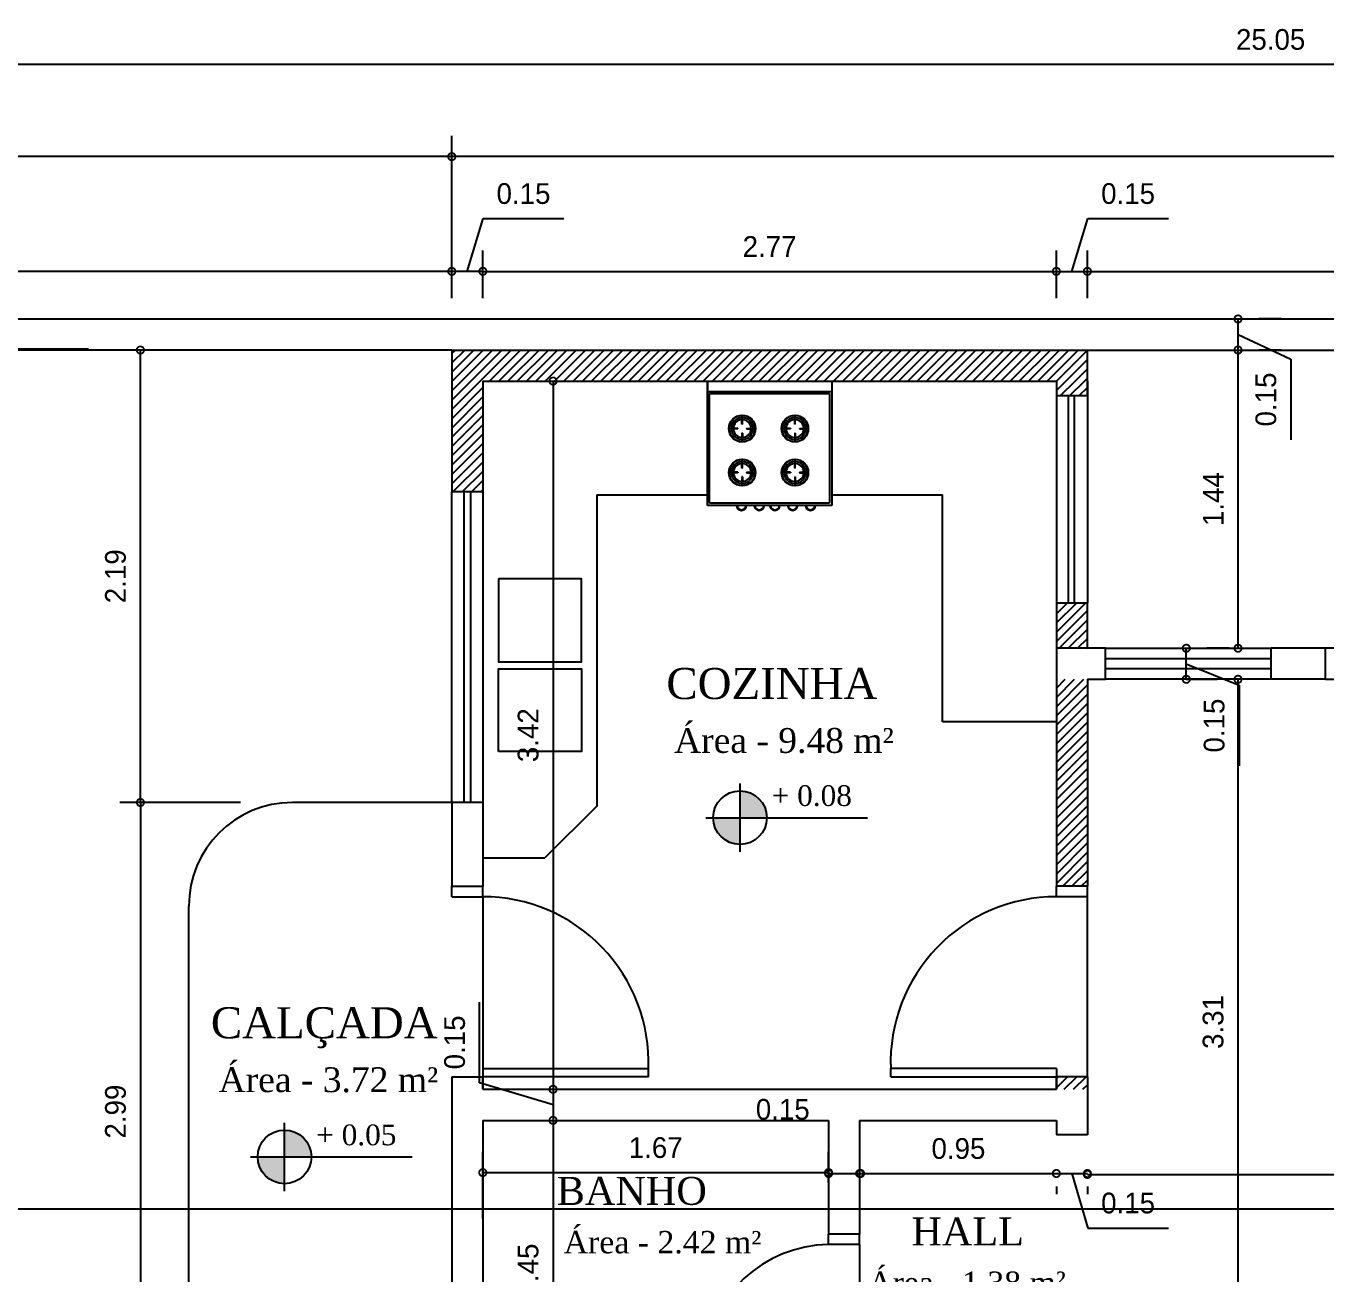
# Model space of a CAD drawing. Extents: x 130 to 509, y 87 to 225.
# Drawn here: x 291.17 to 297.45, y 158.61 to 164.63 of the extents above; entities that cross this region are included whole.
import ezdxf

# ---------------------------------------------------------------- set-up
doc = ezdxf.new("R2010")
doc.units = 0
doc.header["$LTSCALE"] = 7
doc.linetypes.add('ACAD_ISO05W100', pattern=[37.5, 24, -3, 0.5, -3, 0.5, -3, 0.5, -3])
doc.linetypes.add('HIDDEN', pattern=[0.375, 0.25, -0.125])
doc.layers.get('0').update_dxf_attribs({"linetype": 'CONTINUOUS'})
doc.layers.get('DEFPOINTS').update_dxf_attribs({"linetype": 'CONTINUOUS'})
for name, color, linetype in [('01', 7, 'CONTINUOUS'), ('02', 2, 'CONTINUOUS'), ('03', 3, 'CONTINUOUS'), ('06', 6, 'CONTINUOUS'), ('20', 2, 'CONTINUOUS'), ('20T', 2, 'HIDDEN'), ('40', 4, 'CONTINUOUS'), ('CORTE', 5, 'ACAD_ISO05W100'), ('COTAS', 7, 'CONTINUOUS'), ('HACH', 7, 'CONTINUOUS'), ('TEXTO', 3, 'CONTINUOUS')]:
    doc.layers.add(name, color=color, linetype=linetype)
doc.styles.add('TIMES', font='times.ttf')
doc.dimstyles.get("Standard").update_dxf_attribs({"dimtxt": 0.18, "dimasz": 0.18, "dimexe": 0.18, "dimexo": 0.0625, "dimgap": 0.09, "dimtad": 0, "dimtih": 1, "dimtoh": 1, "dimdec": 4, "dimzin": 0, "dimdsep": 46, "dimtxsty": 'Standard', "dimcen": 0.09, "dimadec": 0, "dimazin": 0, "dimtfac": 1, "dimtdec": 4, "dimtofl": 0, "dimtmove": 0, "dimatfit": 3, "dimfxl": 1, "dimtolj": 1, "dimtzin": 0, "dimarcsym": 0})
pattern_1 = [(45, (-0.118566, 2.160687), (-0.0224506403, 0.0224506403), [])]

# ---------------------------------------------------------------- blocks, each defined once
blk = doc.blocks.new('_DOTSMALL')
at = {"color": 0, "linetype": 'ByBlock', "const_width": 0.5}
blk.add_lwpolyline([(-0.0625, 0, 1), (0.0625, 0, 1)], format="xyb", close=True, dxfattribs=at)
blk = doc.blocks.new('*D23')
at = {"color": 0, "linetype": 'ByBlock'}
for p, q in [((293.3799, 163.3178), (293.3799, 163.5477)), ((296.1499, 163.3178), (296.1499, 163.5477)), ((293.3799, 163.4477), (296.1499, 163.4477))]:
    blk.add_line(p, q, dxfattribs=at)
at = {"layer": 'DEFPOINTS', "color": 0, "linetype": 'ByBlock'}
for p in [(296.1499, 163.4477), (293.3799, 163.0678), (296.1499, 163.0678)]:
    blk.add_point(p, dxfattribs=at)
at = {"color": 0, "linetype": 'ByBlock', "xscale": 0.07, "yscale": 0.07, "zscale": 0.07, "rotation": 180}
blk.add_blockref('_DOTSMALL', (293.3799, 163.4477), dxfattribs=at)
at = {"color": 0, "linetype": 'ByBlock', "xscale": 0.07, "yscale": 0.07, "zscale": 0.07}
blk.add_blockref('_DOTSMALL', (296.1499, 163.4477), dxfattribs=at)
at = {"color": 2, "linetype": 'ByBlock', "insert": (294.7649, 163.5677), "char_height": 0.1, "attachment_point": 5}
blk.add_mtext('\\A1;2.77', dxfattribs=at)
blk = doc.blocks.new('*D24')
at = {"layer": 'COTAS', "color": 0}
for p, q in [((296.2249, 163.4477), (296.3014, 163.7027)), ((296.3014, 163.7027), (296.6914, 163.7027)), ((296.2999, 163.3178), (296.2999, 163.5477)), ((296.1499, 163.4477), (296.2999, 163.4477))]:
    blk.add_line(p, q, dxfattribs=at)
at = {"layer": 'DEFPOINTS', "color": 0}
for p in [(296.2999, 163.4477), (296.1499, 163.0678), (296.2999, 163.0678)]:
    blk.add_point(p, dxfattribs=at)
at = {"layer": 'COTAS', "color": 0, "xscale": 0.07, "yscale": 0.07, "zscale": 0.07, "rotation": 180}
blk.add_blockref('_DOTSMALL', (296.1499, 163.4477), dxfattribs=at)
at = {"layer": 'COTAS', "color": 0, "xscale": 0.07, "yscale": 0.07, "zscale": 0.07}
blk.add_blockref('_DOTSMALL', (296.2999, 163.4477), dxfattribs=at)
at = {"layer": 'COTAS', "color": 2, "insert": (296.4964, 163.8227), "char_height": 0.1, "attachment_point": 5}
blk.add_mtext('\\A1;0.15', dxfattribs=at)
blk = doc.blocks.new('*D25')
at = {"layer": 'COTAS', "color": 0}
for p, q in [((301.118, 163.3178), (301.118, 163.5477)), ((296.2999, 163.4477), (301.118, 163.4477))]:
    blk.add_line(p, q, dxfattribs=at)
at = {"layer": 'DEFPOINTS', "color": 0}
for p in [(301.118, 163.4477), (296.2999, 163.0678), (301.118, 163.0678)]:
    blk.add_point(p, dxfattribs=at)
at = {"layer": 'COTAS', "color": 0, "xscale": 0.07, "yscale": 0.07, "zscale": 0.07, "rotation": 180}
blk.add_blockref('_DOTSMALL', (296.2999, 163.4477), dxfattribs=at)
at = {"layer": 'COTAS', "color": 0, "xscale": 0.07, "yscale": 0.07, "zscale": 0.07}
blk.add_blockref('_DOTSMALL', (301.118, 163.4477), dxfattribs=at)
at = {"layer": 'COTAS', "color": 2, "insert": (298.7089, 163.5677), "char_height": 0.1, "attachment_point": 5}
blk.add_mtext('\\A1;4.82', dxfattribs=at)
blk = doc.blocks.new('*D32')
at = {"layer": 'COTAS', "color": 0}
for p, q in [((293.3049, 163.4477), (293.3814, 163.7027)), ((293.3814, 163.7027), (293.7714, 163.7027)), ((293.2299, 163.3178), (293.2299, 163.5477)), ((293.3799, 163.4477), (293.2299, 163.4477))]:
    blk.add_line(p, q, dxfattribs=at)
at = {"layer": 'DEFPOINTS', "color": 0}
for p in [(293.2299, 163.4477), (293.2299, 163.0678), (293.3799, 163.0678)]:
    blk.add_point(p, dxfattribs=at)
at = {"layer": 'COTAS', "color": 0, "xscale": 0.07, "yscale": 0.07, "zscale": 0.07, "rotation": 180}
blk.add_blockref('_DOTSMALL', (293.2299, 163.4477), dxfattribs=at)
at = {"layer": 'COTAS', "color": 0, "xscale": 0.07, "yscale": 0.07, "zscale": 0.07}
blk.add_blockref('_DOTSMALL', (293.3799, 163.4477), dxfattribs=at)
at = {"layer": 'COTAS', "color": 2, "insert": (293.5764, 163.8227), "char_height": 0.1, "attachment_point": 5}
blk.add_mtext('\\A1;0.15', dxfattribs=at)
blk = doc.blocks.new('*D33')
at = {"layer": 'COTAS', "color": 0}
for p, q in [((284.8099, 163.3178), (284.8099, 163.5477)), ((293.2299, 163.4477), (284.8099, 163.4477))]:
    blk.add_line(p, q, dxfattribs=at)
at = {"layer": 'DEFPOINTS', "color": 0}
for p in [(284.8099, 163.4477), (284.8099, 163.0678), (293.2299, 163.0678)]:
    blk.add_point(p, dxfattribs=at)
at = {"layer": 'COTAS', "color": 0, "xscale": 0.07, "yscale": 0.07, "zscale": 0.07, "rotation": 180}
blk.add_blockref('_DOTSMALL', (284.8099, 163.4477), dxfattribs=at)
at = {"layer": 'COTAS', "color": 0, "xscale": 0.07, "yscale": 0.07, "zscale": 0.07}
blk.add_blockref('_DOTSMALL', (293.2299, 163.4477), dxfattribs=at)
at = {"layer": 'COTAS', "color": 2, "insert": (289.0199, 163.5677), "char_height": 0.1, "attachment_point": 5}
blk.add_mtext('\\A1;8.42', dxfattribs=at)
blk = doc.blocks.new('*D72')
at = {"layer": 'COTAS', "color": 0}
for p, q in [((296.7774, 161.4778), (296.9274, 161.4778)), ((297.0274, 158.1678), (297.0274, 161.4778))]:
    blk.add_line(p, q, dxfattribs=at)
at = {"layer": 'DEFPOINTS', "color": 0}
for p in [(297.0274, 161.4778), (297.0274, 161.4778), (297.0274, 158.1678)]:
    blk.add_point(p, dxfattribs=at)
at = {"layer": 'COTAS', "color": 0, "xscale": 0.07, "yscale": 0.07, "zscale": 0.07}
for p, rotation in [((297.0274, 161.4778), 90), ((297.0274, 158.1678), 270)]:
    blk.add_blockref('_DOTSMALL', p, dxfattribs=dict(at, rotation=rotation))
at = {"layer": 'COTAS', "color": 2, "insert": (296.9074, 159.8228), "char_height": 0.1, "attachment_point": 5, "rotation": 90}
blk.add_mtext('\\A1;3.31', dxfattribs=at)
blk = doc.blocks.new('*D73')
at = {"layer": 'COTAS', "color": 0}
for p, q in [((296.7774, 161.4778), (296.7774, 161.6278)), ((296.985, 161.6278), (296.8774, 161.6278)), ((296.7774, 161.5528), (297.0324, 161.4494)), ((297.0324, 161.4494), (297.0324, 161.0594))]:
    blk.add_line(p, q, dxfattribs=at)
at = {"layer": 'DEFPOINTS', "color": 0}
for p in [(296.735, 161.6278), (296.7774, 161.6278), (296.7774, 161.4778)]:
    blk.add_point(p, dxfattribs=at)
at = {"layer": 'COTAS', "color": 0, "xscale": 0.07, "yscale": 0.07, "zscale": 0.07}
for p, rotation in [((296.7774, 161.6278), 90), ((296.7774, 161.4778), 270)]:
    blk.add_blockref('_DOTSMALL', p, dxfattribs=dict(at, rotation=rotation))
at = {"layer": 'COTAS', "color": 2, "insert": (296.9124, 161.2544), "char_height": 0.1, "attachment_point": 5, "rotation": 90}
blk.add_mtext('\\A1;0.15', dxfattribs=at)
blk = doc.blocks.new('*D74')
at = {"layer": 'COTAS', "color": 0}
for p, q in [((297.0274, 161.6278), (297.0274, 163.0678)), ((297.235, 163.0678), (297.1274, 163.0678))]:
    blk.add_line(p, q, dxfattribs=at)
at = {"layer": 'DEFPOINTS', "color": 0}
for p in [(296.985, 163.0678), (297.0274, 163.0678), (296.985, 161.6278)]:
    blk.add_point(p, dxfattribs=at)
at = {"layer": 'COTAS', "color": 0, "xscale": 0.07, "yscale": 0.07, "zscale": 0.07}
for p, rotation in [((297.0274, 163.0678), 90), ((297.0274, 161.6278), 270)]:
    blk.add_blockref('_DOTSMALL', p, dxfattribs=dict(at, rotation=rotation))
at = {"layer": 'COTAS', "color": 2, "insert": (296.9074, 162.3478), "char_height": 0.1, "attachment_point": 5, "rotation": 90}
blk.add_mtext('\\A1;1.44', dxfattribs=at)
blk = doc.blocks.new('*D75')
at = {"layer": 'COTAS', "color": 0}
for p, q in [((297.0274, 163.0678), (297.0274, 163.2178)), ((297.235, 163.2178), (297.1274, 163.2178)), ((297.0274, 163.1428), (297.2824, 163.0239)), ((297.2824, 163.0239), (297.2824, 162.6339))]:
    blk.add_line(p, q, dxfattribs=at)
at = {"layer": 'DEFPOINTS', "color": 0}
for p in [(296.985, 163.2178), (297.0274, 163.2178), (296.985, 163.0678)]:
    blk.add_point(p, dxfattribs=at)
at = {"layer": 'COTAS', "color": 0, "xscale": 0.07, "yscale": 0.07, "zscale": 0.07}
for p, rotation in [((297.0274, 163.2178), 90), ((297.0274, 163.0678), 270)]:
    blk.add_blockref('_DOTSMALL', p, dxfattribs=dict(at, rotation=rotation))
at = {"layer": 'COTAS', "color": 2, "insert": (297.1624, 162.8289), "char_height": 0.1, "attachment_point": 5, "rotation": 90}
blk.add_mtext('\\A1;0.15', dxfattribs=at)
blk = doc.blocks.new('*D76')
at = {"color": 0, "linetype": 'ByBlock'}
for p, q in [((293.3799, 158.8728), (293.3799, 159.1957)), ((295.0499, 159.0478), (295.0499, 159.1957)), ((293.3799, 159.0957), (295.0499, 159.0957))]:
    blk.add_line(p, q, dxfattribs=at)
at = {"layer": 'DEFPOINTS', "color": 0, "linetype": 'ByBlock'}
for p in [(295.0499, 159.0957), (295.0499, 158.7978), (293.3799, 158.6228)]:
    blk.add_point(p, dxfattribs=at)
at = {"color": 0, "linetype": 'ByBlock', "xscale": 0.07, "yscale": 0.07, "zscale": 0.07, "rotation": 180}
blk.add_blockref('_DOTSMALL', (293.3799, 159.0957), dxfattribs=at)
at = {"color": 0, "linetype": 'ByBlock', "xscale": 0.07, "yscale": 0.07, "zscale": 0.07}
blk.add_blockref('_DOTSMALL', (295.0499, 159.0957), dxfattribs=at)
at = {"color": 2, "linetype": 'ByBlock', "insert": (294.2149, 159.2157), "char_height": 0.1, "attachment_point": 5}
blk.add_mtext('\\A1;1.67', dxfattribs=at)
blk = doc.blocks.new('*D77')
at = {"layer": 'COTAS', "color": 0}
for p, q in [((295.1999, 159.2605), (295.1999, 159.1913)), ((295.0499, 159.0913), (295.1999, 159.0913))]:
    blk.add_line(p, q, dxfattribs=at)
at = {"layer": 'DEFPOINTS', "color": 0}
for p in [(295.1999, 159.0913), (295.1999, 159.0105), (295.0499, 158.7978)]:
    blk.add_point(p, dxfattribs=at)
at = {"layer": 'COTAS', "color": 0, "xscale": 0.07, "yscale": 0.07, "zscale": 0.07, "rotation": 180}
blk.add_blockref('_DOTSMALL', (295.0499, 159.0913), dxfattribs=at)
at = {"layer": 'COTAS', "color": 0, "xscale": 0.07, "yscale": 0.07, "zscale": 0.07}
blk.add_blockref('_DOTSMALL', (295.1999, 159.0913), dxfattribs=at)
at = {"layer": 'COTAS', "color": 2, "insert": (294.8286, 159.4005), "char_height": 0.1, "attachment_point": 5}
blk.add_mtext('\\A1;0.15', dxfattribs=at)
blk = doc.blocks.new('*D78')
at = {"layer": 'COTAS', "color": 0}
for p, q in [((295.2043, 159.0913), (296.1499, 159.0913)), ((296.1499, 159.0278), (296.1499, 158.9913))]:
    blk.add_line(p, q, dxfattribs=at)
at = {"layer": 'DEFPOINTS', "color": 0}
for p in [(296.1499, 159.2778), (295.2043, 159.0913), (296.1499, 159.0913)]:
    blk.add_point(p, dxfattribs=at)
at = {"layer": 'COTAS', "color": 0, "xscale": 0.07, "yscale": 0.07, "zscale": 0.07, "rotation": 180}
blk.add_blockref('_DOTSMALL', (295.2043, 159.0913), dxfattribs=at)
at = {"layer": 'COTAS', "color": 0, "xscale": 0.07, "yscale": 0.07, "zscale": 0.07}
blk.add_blockref('_DOTSMALL', (296.1499, 159.0913), dxfattribs=at)
at = {"layer": 'COTAS', "color": 2, "insert": (295.6771, 159.2113), "char_height": 0.1, "attachment_point": 5}
blk.add_mtext('\\A1;0.95', dxfattribs=at)
blk = doc.blocks.new('*D79')
at = {"layer": 'COTAS', "color": 0}
for p, q in [((301.8253, 159.1478), (301.8253, 158.9869)), ((296.2999, 159.0869), (301.8253, 159.0869))]:
    blk.add_line(p, q, dxfattribs=at)
at = {"layer": 'DEFPOINTS', "color": 0}
for p in [(301.8253, 159.3978), (296.2999, 159.2778), (301.8253, 159.0869)]:
    blk.add_point(p, dxfattribs=at)
at = {"layer": 'COTAS', "color": 0, "xscale": 0.07, "yscale": 0.07, "zscale": 0.07, "rotation": 180}
blk.add_blockref('_DOTSMALL', (296.2999, 159.0869), dxfattribs=at)
at = {"layer": 'COTAS', "color": 0, "xscale": 0.07, "yscale": 0.07, "zscale": 0.07}
blk.add_blockref('_DOTSMALL', (301.8253, 159.0869), dxfattribs=at)
at = {"layer": 'COTAS', "color": 2, "insert": (299.0626, 159.2069), "char_height": 0.1, "attachment_point": 5}
blk.add_mtext('\\A1;5.53', dxfattribs=at)
blk = doc.blocks.new('*D82')
at = {"layer": 'COTAS', "color": 0}
for p, q in [((296.1499, 159.0913), (296.2999, 159.0913)), ((296.2249, 159.0913), (296.3014, 158.8281)), ((296.2999, 159.0278), (296.2999, 158.9913)), ((296.3014, 158.8281), (296.6914, 158.8281))]:
    blk.add_line(p, q, dxfattribs=at)
at = {"layer": 'DEFPOINTS', "color": 0}
for p in [(296.1499, 159.2778), (296.2999, 159.2778), (296.2999, 159.0913)]:
    blk.add_point(p, dxfattribs=at)
at = {"layer": 'COTAS', "color": 0, "xscale": 0.07, "yscale": 0.07, "zscale": 0.07, "rotation": 180}
blk.add_blockref('_DOTSMALL', (296.1499, 159.0913), dxfattribs=at)
at = {"layer": 'COTAS', "color": 0, "xscale": 0.07, "yscale": 0.07, "zscale": 0.07}
blk.add_blockref('_DOTSMALL', (296.2999, 159.0913), dxfattribs=at)
at = {"layer": 'COTAS', "color": 2, "insert": (296.4964, 158.9481), "char_height": 0.1, "attachment_point": 5}
blk.add_mtext('\\A1;0.15', dxfattribs=at)
blk = doc.blocks.new('*D134')
at = {"layer": 'COTAS', "color": 0}
for p, q in [((293.2299, 163.3178), (293.2299, 164.1018)), ((304.7199, 164.0018), (293.2299, 164.0018))]:
    blk.add_line(p, q, dxfattribs=at)
at = {"layer": 'DEFPOINTS', "color": 0}
for p in [(293.2299, 164.0018), (293.2299, 163.0678), (304.7199, 163.0678)]:
    blk.add_point(p, dxfattribs=at)
at = {"layer": 'COTAS', "color": 0, "xscale": 0.07, "yscale": 0.07, "zscale": 0.07, "rotation": 180}
blk.add_blockref('_DOTSMALL', (293.2299, 164.0018), dxfattribs=at)
at = {"layer": 'COTAS', "color": 0, "xscale": 0.07, "yscale": 0.07, "zscale": 0.07}
blk.add_blockref('_DOTSMALL', (304.7199, 164.0018), dxfattribs=at)
at = {"layer": 'COTAS', "color": 2, "insert": (298.9749, 164.1218), "char_height": 0.1, "attachment_point": 5}
blk.add_mtext('\\A1;11.49', dxfattribs=at)
blk = doc.blocks.new('*D135')
at = {"layer": 'COTAS', "color": 0}
for p, q in [((284.8099, 163.3178), (284.8099, 164.1018)), ((293.2299, 164.0018), (284.8099, 164.0018))]:
    blk.add_line(p, q, dxfattribs=at)
at = {"layer": 'DEFPOINTS', "color": 0}
for p in [(284.8099, 164.0018), (284.8099, 163.0678), (293.2299, 163.0678)]:
    blk.add_point(p, dxfattribs=at)
at = {"layer": 'COTAS', "color": 0, "xscale": 0.07, "yscale": 0.07, "zscale": 0.07, "rotation": 180}
blk.add_blockref('_DOTSMALL', (284.8099, 164.0018), dxfattribs=at)
at = {"layer": 'COTAS', "color": 0, "xscale": 0.07, "yscale": 0.07, "zscale": 0.07}
blk.add_blockref('_DOTSMALL', (293.2299, 164.0018), dxfattribs=at)
at = {"layer": 'COTAS', "color": 2, "insert": (289.0199, 164.1218), "char_height": 0.1, "attachment_point": 5}
blk.add_mtext('\\A1;8.42', dxfattribs=at)
blk = doc.blocks.new('*D138')
at = {"color": 0, "linetype": 'ByBlock'}
for p, q in [((284.6599, 163.4678), (284.6599, 164.5469)), ((309.7099, 163.4678), (309.7099, 164.5469)), ((309.7099, 164.4469), (284.6599, 164.4469))]:
    blk.add_line(p, q, dxfattribs=at)
at = {"layer": 'DEFPOINTS', "color": 0, "linetype": 'ByBlock'}
for p in [(284.6599, 164.4469), (284.6599, 163.2178), (309.7099, 163.2178)]:
    blk.add_point(p, dxfattribs=at)
at = {"color": 0, "linetype": 'ByBlock', "xscale": 0.07, "yscale": 0.07, "zscale": 0.07, "rotation": 180}
blk.add_blockref('_DOTSMALL', (284.6599, 164.4469), dxfattribs=at)
at = {"color": 0, "linetype": 'ByBlock', "xscale": 0.07, "yscale": 0.07, "zscale": 0.07}
blk.add_blockref('_DOTSMALL', (309.7099, 164.4469), dxfattribs=at)
at = {"color": 2, "linetype": 'ByBlock', "insert": (297.1849, 164.5669), "char_height": 0.1, "attachment_point": 5}
blk.add_mtext('\\A1;25.05', dxfattribs=at)
blk = doc.blocks.new('*D139')
at = {"color": 0, "linetype": 'ByBlock'}
for p, q in [((292.2099, 163.0678), (291.6261, 163.0678)), ((291.7261, 160.8828), (291.7261, 163.0678)), ((292.2099, 160.8828), (291.6261, 160.8828))]:
    blk.add_line(p, q, dxfattribs=at)
at = {"layer": 'DEFPOINTS', "color": 0, "linetype": 'ByBlock'}
for p in [(291.7261, 163.0678), (292.4599, 163.0678), (292.4599, 160.8828)]:
    blk.add_point(p, dxfattribs=at)
at = {"color": 0, "linetype": 'ByBlock', "xscale": 0.07, "yscale": 0.07, "zscale": 0.07}
for p, rotation in [((291.7261, 163.0678), 90), ((291.7261, 160.8828), 270)]:
    blk.add_blockref('_DOTSMALL', p, dxfattribs=dict(at, rotation=rotation))
at = {"color": 2, "linetype": 'ByBlock', "insert": (291.6061, 161.9753), "char_height": 0.1, "attachment_point": 5, "rotation": 90}
blk.add_mtext('\\A1;2.19', dxfattribs=at)
blk = doc.blocks.new('*D140')
at = {"layer": 'COTAS', "color": 0}
for p, q in [((291.7261, 160.8828), (291.7261, 157.8978)), ((291.7099, 157.8978), (291.6261, 157.8978))]:
    blk.add_line(p, q, dxfattribs=at)
at = {"layer": 'DEFPOINTS', "color": 0}
for p in [(292.4599, 160.8828), (291.7261, 157.8978), (291.9599, 157.8978)]:
    blk.add_point(p, dxfattribs=at)
at = {"layer": 'COTAS', "color": 0, "xscale": 0.07, "yscale": 0.07, "zscale": 0.07}
for p, rotation in [((291.7261, 160.8828), 90), ((291.7261, 157.8978), 270)]:
    blk.add_blockref('_DOTSMALL', p, dxfattribs=dict(at, rotation=rotation))
at = {"layer": 'COTAS', "color": 2, "insert": (291.6061, 159.3903), "char_height": 0.1, "attachment_point": 5, "rotation": 90}
blk.add_mtext('\\A1;2.99', dxfattribs=at)
blk = doc.blocks.new('*D149')
at = {"color": 0, "linetype": 'ByBlock'}
for p, q in [((291.4761, 163.0722), (290.7066, 163.0722)), ((290.8066, 163.0722), (290.8066, 156.6078)), ((290.2949, 156.6078), (290.9066, 156.6078))]:
    blk.add_line(p, q, dxfattribs=at)
at = {"layer": 'DEFPOINTS', "color": 0, "linetype": 'ByBlock'}
for p in [(291.7261, 163.0722), (290.0449, 156.6078), (290.8066, 156.6078)]:
    blk.add_point(p, dxfattribs=at)
at = {"color": 0, "linetype": 'ByBlock', "xscale": 0.07, "yscale": 0.07, "zscale": 0.07}
for p, rotation in [((290.8066, 163.0722), 90), ((290.8066, 156.6078), 270)]:
    blk.add_blockref('_DOTSMALL', p, dxfattribs=dict(at, rotation=rotation))
at = {"color": 2, "linetype": 'ByBlock', "insert": (290.6866, 159.84), "char_height": 0.1, "attachment_point": 5, "rotation": 90}
blk.add_mtext('\\A1;6.46', dxfattribs=at)
blk = doc.blocks.new('*D153')
at = {"color": 0, "linetype": 'ByBlock'}
for p, q in [((293.6299, 162.9178), (293.8191, 162.9178)), ((293.7191, 162.9178), (293.7191, 159.4978)), ((293.6299, 159.4978), (293.8191, 159.4978))]:
    blk.add_line(p, q, dxfattribs=at)
at = {"layer": 'DEFPOINTS', "color": 0, "linetype": 'ByBlock'}
for p in [(293.3799, 162.9178), (293.3799, 159.4978), (293.7191, 159.4978)]:
    blk.add_point(p, dxfattribs=at)
at = {"color": 0, "linetype": 'ByBlock', "xscale": 0.07, "yscale": 0.07, "zscale": 0.07}
for p, rotation in [((293.7191, 162.9178), 90), ((293.7191, 159.4978), 270)]:
    blk.add_blockref('_DOTSMALL', p, dxfattribs=dict(at, rotation=rotation))
at = {"color": 2, "linetype": 'ByBlock', "insert": (293.5991, 161.2078), "char_height": 0.1, "attachment_point": 5, "rotation": 90}
blk.add_mtext('\\A1;3.42', dxfattribs=at)
blk = doc.blocks.new('*D154')
at = {"layer": 'COTAS', "color": 0}
for p, q in [((293.3641, 159.5293), (293.3641, 159.9193)), ((293.7191, 159.4228), (293.3641, 159.5293)), ((293.7191, 159.4978), (293.7191, 159.3478)), ((293.4849, 159.3478), (293.6191, 159.3478))]:
    blk.add_line(p, q, dxfattribs=at)
at = {"layer": 'DEFPOINTS', "color": 0}
for p in [(293.3799, 159.4978), (293.7191, 159.3478), (293.7349, 159.3478)]:
    blk.add_point(p, dxfattribs=at)
at = {"layer": 'COTAS', "color": 0, "xscale": 0.07, "yscale": 0.07, "zscale": 0.07}
for p, rotation in [((293.7191, 159.4978), 90), ((293.7191, 159.3478), 270)]:
    blk.add_blockref('_DOTSMALL', p, dxfattribs=dict(at, rotation=rotation))
at = {"layer": 'COTAS', "color": 2, "insert": (293.2441, 159.7243), "char_height": 0.1, "attachment_point": 5, "rotation": 90}
blk.add_mtext('\\A1;0.15', dxfattribs=at)
blk = doc.blocks.new('*D155')
at = {"layer": 'COTAS', "color": 0}
for p, q in [((293.7191, 159.3478), (293.7191, 157.8978)), ((293.4849, 157.8978), (293.6191, 157.8978))]:
    blk.add_line(p, q, dxfattribs=at)
at = {"layer": 'DEFPOINTS', "color": 0}
for p in [(293.7349, 159.3478), (293.7191, 157.8978), (293.7349, 157.8978)]:
    blk.add_point(p, dxfattribs=at)
at = {"layer": 'COTAS', "color": 0, "xscale": 0.07, "yscale": 0.07, "zscale": 0.07}
for p, rotation in [((293.7191, 159.3478), 90), ((293.7191, 157.8978), 270)]:
    blk.add_blockref('_DOTSMALL', p, dxfattribs=dict(at, rotation=rotation))
at = {"layer": 'COTAS', "color": 2, "insert": (293.5991, 158.6228), "char_height": 0.1, "attachment_point": 5, "rotation": 90}
blk.add_mtext('\\A1;1.45', dxfattribs=at)

msp = doc.modelspace()

# ---------------------------------------------------------------- hatches: boundary and pattern name
at = {"layer": '01'}
h = msp.add_hatch(color=256, dxfattribs=at)
h.paths.add_polyline_path([(294.6221, 160.9392), (294.6221, 160.8096), (294.7517, 160.8096, 0.414214)])
h.paths.add_polyline_path([(294.6221, 160.8096), (294.4925, 160.8096, 0.414214), (294.6221, 160.6801)])
h = msp.add_hatch(color=256, dxfattribs=at)
h.paths.add_polyline_path([(292.4221, 159.3009), (292.4221, 159.1714), (292.5517, 159.1714, 0.414214)])
h.paths.add_polyline_path([(292.4221, 159.1714), (292.2926, 159.1714, 0.414214), (292.4221, 159.0418)])
at = {"layer": 'HACH'}
h = msp.add_hatch(dxfattribs=at)
h.set_pattern_fill('ANSI31', color=256, scale=0.01, style=0)
h.set_pattern_definition(pattern_1)
h.paths.add_polyline_path([(296.2999, 163.0678), (293.2299, 163.0678), (293.2299, 162.9178), (296.2999, 162.9178)])
h = msp.add_hatch(dxfattribs=at)
h.set_pattern_fill('ANSI31', color=256, scale=0.01, style=0)
h.set_pattern_definition(pattern_1)
h.paths.add_polyline_path([(293.3799, 162.9178), (293.2299, 162.9178), (293.2299, 162.3828), (293.3799, 162.3828)])
h = msp.add_hatch(dxfattribs=at)
h.set_pattern_fill('ANSI31', color=256, scale=0.01, style=0)
h.set_pattern_definition(pattern_1)
h.paths.add_polyline_path([(296.2999, 162.9178), (296.1499, 162.9178), (296.1499, 162.8478), (296.2999, 162.8478)])
h = msp.add_hatch(dxfattribs=at)
h.set_pattern_fill('ANSI31', color=256, scale=0.01, style=0)
h.set_pattern_definition(pattern_1)
h.paths.add_polyline_path([(296.2999, 161.8478), (296.1499, 161.8478), (296.1499, 161.6278), (296.2999, 161.6278)])
h = msp.add_hatch(dxfattribs=at)
h.set_pattern_fill('ANSI31', color=256, scale=0.01, style=0)
h.set_pattern_definition(pattern_1)
h.paths.add_polyline_path([(296.2999, 161.4778), (296.1499, 161.4778), (296.1499, 160.4781), (296.2999, 160.4781)])
h = msp.add_hatch(dxfattribs=at)
h.set_pattern_fill('ANSI31', color=256, scale=0.01, style=0)
h.set_pattern_definition(pattern_1)
h.paths.add_polyline_path([(296.2999, 159.5581), (296.1499, 159.5581), (296.1499, 159.4978), (296.2999, 159.4978)])

# ---------------------------------------------------------------- linework, layer by layer
at = {"layer": '02'}
for p, q in [((294.4649, 162.9178), (295.0649, 162.9178)), ((294.4649, 162.3178), (294.4649, 162.9178)), ((294.4649, 162.9178), (294.4649, 162.3678)), ((295.0649, 162.9178), (295.0649, 162.3178)), ((295.0649, 162.9178), (295.0649, 162.3678)), ((294.4649, 162.8678), (295.0649, 162.8678)), ((294.4749, 162.8578), (295.0549, 162.8578)), ((294.4749, 162.3278), (294.4749, 162.8578)), ((295.0549, 162.8578), (295.0549, 162.3278)), ((296.1499, 162.8478), (296.1499, 161.8478)), ((296.2996, 162.8478), (296.2996, 161.8478)), ((294.6112, 162.6894), (294.6112, 162.6874)), ((294.6336, 162.7099), (294.6316, 162.7099)), ((294.6541, 162.6894), (294.6541, 162.6874)), ((294.8659, 162.6894), (294.8659, 162.6874)), ((294.8883, 162.7099), (294.8863, 162.7099)), ((294.9088, 162.6894), (294.9088, 162.6874)), ((294.6336, 162.667), (294.6316, 162.667)), ((294.8883, 162.667), (294.8863, 162.667)), ((294.6336, 162.4976), (294.6316, 162.4976)), ((294.8883, 162.4976), (294.8863, 162.4976)), ((294.6112, 162.4772), (294.6112, 162.4752)), ((294.6336, 162.4547), (294.6316, 162.4547)), ((294.6541, 162.4772), (294.6541, 162.4752)), ((294.8659, 162.4772), (294.8659, 162.4752)), ((294.8883, 162.4547), (294.8863, 162.4547)), ((294.9088, 162.4772), (294.9088, 162.4752)), ((293.2299, 160.8828), (293.2299, 162.3828)), ((293.3799, 162.3828), (293.3799, 160.8828)), ((293.9299, 162.3678), (293.9299, 160.8653)), ((293.9299, 162.3678), (294.4649, 162.3678)), ((295.0649, 162.3678), (295.5999, 162.3678)), ((295.5999, 161.273), (295.5999, 162.3678)), ((294.6048, 162.3178), (294.4649, 162.3178)), ((295.0549, 162.3278), (294.4749, 162.3278)), ((294.6537, 162.3178), (294.6048, 162.3178)), ((294.6905, 162.3178), (294.6537, 162.3178)), ((294.7394, 162.3178), (294.6905, 162.3178)), ((294.7663, 162.3178), (294.7394, 162.3178)), ((294.8152, 162.3178), (294.7663, 162.3178)), ((294.852, 162.3178), (294.8152, 162.3178)), ((294.9009, 162.3178), (294.852, 162.3178)), ((294.9377, 162.3178), (294.9009, 162.3178)), ((294.9866, 162.3178), (294.9377, 162.3178)), ((295.0649, 162.3178), (294.9866, 162.3178)), ((296.387, 161.6278), (297.187, 161.6278)), ((298.9558, 161.6278), (297.4505, 161.6278)), ((297.187, 161.4778), (296.387, 161.4778)), ((297.4505, 161.4778), (298.9558, 161.4778)), ((296.1499, 161.273), (295.5999, 161.273)), ((293.2299, 160.8828), (292.4599, 160.8828)), ((293.9299, 160.8653), (293.6799, 160.6153)), ((293.3799, 160.6153), (293.6799, 160.6153)), ((291.9599, 157.8978), (291.9599, 160.3828))]:
    msp.add_line(p, q, dxfattribs=at)
for points in [[(294.6316, 162.7099), (294.6316, 162.7513)], [(294.6336, 162.7099), (294.6336, 162.7513)], [(294.8863, 162.7099), (294.8863, 162.7513)], [(294.8883, 162.7099), (294.8883, 162.7513)], [(294.6112, 162.6894), (294.5698, 162.6894)], [(294.6112, 162.6874), (294.5698, 162.6874)], [(294.6541, 162.6894), (294.6955, 162.6894)], [(294.6541, 162.6874), (294.6955, 162.6874)], [(294.8659, 162.6894), (294.8245, 162.6894)], [(294.8659, 162.6874), (294.8245, 162.6874)], [(294.9088, 162.6894), (294.9502, 162.6894)], [(294.9088, 162.6874), (294.9502, 162.6874)], [(294.6316, 162.667), (294.6316, 162.6256)], [(294.6336, 162.667), (294.6336, 162.6256)], [(294.8863, 162.667), (294.8863, 162.6256)], [(294.8883, 162.667), (294.8883, 162.6256)], [(294.6316, 162.4976), (294.6316, 162.539)], [(294.6336, 162.4976), (294.6336, 162.539)], [(294.8863, 162.4976), (294.8863, 162.539)], [(294.8883, 162.4976), (294.8883, 162.539)], [(294.6112, 162.4772), (294.5698, 162.4772)], [(294.6112, 162.4752), (294.5698, 162.4752)], [(294.6316, 162.4547), (294.6316, 162.4133)], [(294.6336, 162.4547), (294.6336, 162.4133)], [(294.6541, 162.4772), (294.6955, 162.4772)], [(294.6541, 162.4752), (294.6955, 162.4752)], [(294.8659, 162.4772), (294.8245, 162.4772)], [(294.8659, 162.4752), (294.8245, 162.4752)], [(294.8863, 162.4547), (294.8863, 162.4133)], [(294.8883, 162.4547), (294.8883, 162.4133)], [(294.9088, 162.4772), (294.9502, 162.4772)], [(294.9088, 162.4752), (294.9502, 162.4752)]]:
    msp.add_lwpolyline(points, dxfattribs=at)
for points in [[(293.4558, 161.9622), (293.4558, 161.5622), (293.8558, 161.5622), (293.8558, 161.9622)], [(293.4558, 161.1287), (293.4558, 161.5287), (293.8558, 161.5287), (293.8558, 161.1287)]]:
    msp.add_lwpolyline(points, close=True, dxfattribs=at)
for centre in [(294.6326, 162.6884), (294.8873, 162.6884), (294.6326, 162.4762), (294.8873, 162.4762)]:
    msp.add_circle(centre, 0.0647, dxfattribs=at)
for centre, radius, start, end in [((294.6326, 162.6884), 0.0628, 90.91173, 179.08827), ((294.6326, 162.6884), 0.0628, 0.91173, 89.08827), ((294.8873, 162.6884), 0.0628, 90.91173, 179.08827), ((294.8873, 162.6884), 0.0628, 0.91173, 89.08827), ((294.6326, 162.6884), 0.0628, 180.91173, 269.08827), ((294.6326, 162.6884), 0.0529, 91.08404, 178.91596), ((294.6326, 162.6884), 0.0529, 181.08404, 268.91596), ((294.6326, 162.6884), 0.0429, 91.33702, 178.66298), ((294.6326, 162.6884), 0.0429, 181.33702, 268.66298), ((294.6326, 162.6884), 0.0529, 1.08404, 88.91596), ((294.6326, 162.6884), 0.0429, 1.33702, 88.66298), ((294.6326, 162.6884), 0.0429, 271.33702, 358.66298), ((294.6326, 162.6884), 0.0529, 271.08404, 358.91596), ((294.6326, 162.6884), 0.0628, 270.91173, 359.08827), ((294.8873, 162.6884), 0.0628, 180.91173, 269.08827), ((294.8873, 162.6884), 0.0529, 91.08404, 178.91596), ((294.8873, 162.6884), 0.0529, 181.08404, 268.91596), ((294.8873, 162.6884), 0.0429, 91.33702, 178.66298), ((294.8873, 162.6884), 0.0429, 181.33702, 268.66298), ((294.8873, 162.6884), 0.0529, 1.08404, 88.91596), ((294.8873, 162.6884), 0.0429, 1.33702, 88.66298), ((294.8873, 162.6884), 0.0628, 270.91173, 359.08827), ((294.8873, 162.6884), 0.0529, 271.08404, 358.91596), ((294.8873, 162.6884), 0.0429, 271.33702, 358.66298), ((294.6326, 162.4762), 0.0628, 90.91173, 179.08827), ((294.6326, 162.4762), 0.0529, 91.08404, 178.91596), ((294.6326, 162.4762), 0.0429, 91.33702, 178.66298), ((294.6326, 162.4762), 0.0628, 0.91173, 89.08827), ((294.6326, 162.4762), 0.0529, 1.08404, 88.91596), ((294.6326, 162.4762), 0.0429, 1.33702, 88.66298), ((294.8873, 162.4762), 0.0628, 90.91173, 179.08827), ((294.8873, 162.4762), 0.0529, 91.08404, 178.91596), ((294.8873, 162.4762), 0.0429, 91.33702, 178.66298), ((294.8873, 162.4762), 0.0628, 0.91173, 89.08827), ((294.8873, 162.4762), 0.0529, 1.08404, 88.91596), ((294.8873, 162.4762), 0.0429, 1.33702, 88.66298), ((294.6326, 162.4762), 0.0628, 180.91173, 269.08827), ((294.6326, 162.4762), 0.0529, 181.08404, 268.91596), ((294.6326, 162.4762), 0.0429, 181.33702, 268.66298), ((294.6326, 162.4762), 0.0429, 271.33702, 358.66298), ((294.6326, 162.4762), 0.0529, 271.08404, 358.91596), ((294.6326, 162.4762), 0.0628, 270.91173, 359.08827), ((294.8873, 162.4762), 0.0628, 180.91173, 269.08827), ((294.8873, 162.4762), 0.0529, 181.08404, 268.91596), ((294.8873, 162.4762), 0.0429, 181.33702, 268.66298), ((294.8873, 162.4762), 0.0429, 271.33702, 358.66298), ((294.8873, 162.4762), 0.0529, 271.08404, 358.91596), ((294.8873, 162.4762), 0.0628, 270.91173, 359.08827), ((294.6292, 162.3178), 0.0244, 180, 0), ((294.6292, 162.3178), 0.0214, 180, 0), ((294.715, 162.3178), 0.0244, 180, 0), ((294.715, 162.3178), 0.0214, 180, 0), ((294.7907, 162.3178), 0.0244, 180, 0), ((294.7907, 162.3178), 0.0214, 180, 0), ((294.8764, 162.3178), 0.0244, 180, 0), ((294.8764, 162.3178), 0.0214, 180, 0), ((294.9622, 162.3178), 0.0244, 180, 0), ((294.9622, 162.3178), 0.0214, 180, 0), ((292.4599, 160.3828), 0.5, 90, 180)]:
    msp.add_arc(centre, radius, start, end, dxfattribs=at)
at = {"layer": '03'}
for p, q in [((296.2064, 162.8478), (296.2064, 161.8478)), ((296.2364, 162.8478), (296.2364, 161.8478)), ((293.2899, 160.8828), (293.2899, 162.3828)), ((293.3199, 162.3828), (293.3199, 160.8828)), ((296.387, 161.5778), (297.187, 161.5778)), ((297.187, 161.5278), (296.387, 161.5278))]:
    msp.add_line(p, q, dxfattribs=at)
at = {"layer": '06'}
for p, q in [((284.6599, 163.2178), (309.7099, 163.2178)), ((293.2299, 163.0678), (284.8099, 163.0678)), ((293.2299, 163.0678), (309.5599, 163.0678)), ((293.2299, 163.0678), (293.2299, 162.3828)), ((296.2999, 162.8478), (296.2999, 163.0678)), ((293.3799, 162.9178), (296.1499, 162.9178)), ((293.3799, 162.9178), (293.3799, 162.3828)), ((296.1499, 162.9178), (296.1499, 162.8478)), ((296.2999, 162.9178), (296.2999, 162.8478)), ((296.1499, 162.8478), (296.2999, 162.8478)), ((293.3799, 162.3828), (293.2299, 162.3828)), ((296.1499, 161.8478), (296.1499, 160.4781)), ((296.1499, 161.8478), (296.2999, 161.8478)), ((296.2999, 161.6278), (296.2999, 161.8478)), ((296.2974, 161.6278), (296.1499, 161.6278)), ((296.387, 161.6278), (296.2999, 161.6278)), ((296.387, 161.4778), (296.387, 161.6278)), ((297.187, 161.4778), (297.187, 161.6278)), ((297.4505, 161.6278), (297.187, 161.6278)), ((297.4505, 161.4778), (297.4505, 161.6278)), ((296.2999, 161.4778), (296.2999, 160.4781)), ((296.2999, 161.4778), (296.387, 161.4778)), ((297.4505, 161.4778), (297.187, 161.4778)), ((293.2299, 160.8828), (293.2299, 160.4781)), ((293.3799, 160.8828), (293.2299, 160.8828)), ((293.3799, 160.8828), (293.3799, 160.4781)), ((293.2299, 160.4781), (293.3799, 160.4781)), ((296.2999, 160.4781), (296.1499, 160.4781)), ((293.2299, 159.5581), (293.3799, 159.5581)), ((293.2299, 159.5581), (293.2299, 159.4978)), ((293.2299, 159.5478), (293.2299, 154.5978)), ((293.3799, 159.5581), (293.3799, 159.4978)), ((293.3799, 159.4978), (293.3799, 159.5581)), ((296.2999, 159.5581), (296.1499, 159.5581)), ((296.1499, 159.4978), (296.1499, 159.5581)), ((296.1499, 159.5581), (296.1499, 159.4978)), ((296.2999, 159.5581), (296.2999, 159.4978)), ((293.3799, 159.4978), (296.1499, 159.4978)), ((293.3799, 159.4978), (295.1999, 159.4978)), ((296.2999, 159.4978), (296.2999, 159.2778)), ((296.2999, 159.4978), (296.2999, 159.2778)), ((293.3799, 159.3478), (295.0499, 159.3478)), ((293.3799, 159.3478), (295.0499, 159.3478)), ((293.3799, 159.3478), (293.3799, 157.8978)), ((295.0499, 159.3478), (295.0499, 158.7978)), ((295.0499, 159.3478), (295.0499, 158.7978)), ((295.1999, 159.3478), (296.1499, 159.3478)), ((295.1999, 159.3478), (295.1999, 158.7978)), ((296.1499, 159.3478), (296.1499, 159.2778)), ((296.2999, 159.2778), (296.1499, 159.2778)), ((295.1999, 158.7978), (295.0499, 158.7978))]:
    msp.add_line(p, q, dxfattribs=at)
at = {"layer": '20'}
for p, q in [((294.6221, 160.6449), (294.6221, 160.9743)), ((294.4574, 160.8096), (295.2382, 160.8096)), ((293.3799, 160.4281), (293.3799, 159.5478)), ((296.2999, 159.5581), (296.2999, 160.4281)), ((292.4221, 159.0067), (292.4221, 159.3361)), ((292.2575, 159.1714), (293.0382, 159.1714)), ((295.1999, 158.7478), (295.1999, 158.1478))]:
    msp.add_line(p, q, dxfattribs=at)
for centre in [(294.6221, 160.8096), (292.4221, 159.1714)]:
    msp.add_circle(centre, 0.1296, dxfattribs=at)
at = {"layer": '20T'}
for centre, radius, start, end in [((293.3795, 159.6272), 0.8009, 357.91955, 89.97164), ((296.1503, 159.6272), 0.8009, 90.02836, 182.08045), ((295.0567, 158.1391), 0.6088, 90.64096, 175.40918)]:
    msp.add_arc(centre, radius, start, end, dxfattribs=at)
at = {"layer": '40'}
for p, q in [((293.2299, 160.4281), (293.2299, 160.4781)), ((293.2299, 160.4281), (293.3799, 160.4281)), ((293.3799, 160.4281), (293.3799, 160.4781)), ((296.1499, 160.4281), (296.1499, 160.4781)), ((296.2999, 160.4281), (296.1499, 160.4281)), ((296.2999, 160.4281), (296.2999, 160.4781)), ((293.3799, 159.5981), (294.1799, 159.5981)), ((293.3799, 159.5981), (293.3799, 159.5581)), ((294.1799, 159.5581), (293.3799, 159.5581)), ((294.1799, 159.5581), (294.1799, 159.5981)), ((296.1499, 159.5981), (295.3499, 159.5981)), ((295.3499, 159.5581), (295.3499, 159.5981)), ((295.3499, 159.5581), (296.1499, 159.5581)), ((296.1499, 159.5981), (296.1499, 159.5581)), ((295.0499, 158.7478), (295.0499, 158.7978)), ((295.1999, 158.7478), (295.1999, 158.7978)), ((295.1999, 158.7478), (295.0499, 158.7478))]:
    msp.add_line(p, q, dxfattribs=at)
at = {"layer": 'CORTE'}
msp.add_line((287.4534, 158.921), (311.6211, 158.921), dxfattribs=at)

# ---------------------------------------------------------------- texts
at = {"layer": 'TEXTO', "style": 'TIMES'}
for s, height, p in [('COZINHA', 0.15, (294.2664, 161.3825)), ('Área - 9.48 m²', 0.12, (294.3038, 161.1224)), ('+ 0.08', 0.1, (294.7752, 160.8661)), ('CALÇADA', 0.15, (292.0664, 159.7443)), ('Área - 3.72 m²', 0.12, (292.1038, 159.4842)), ('+ 0.05', 0.1, (292.5753, 159.2278)), ('BANHO', 0.135, (293.7368, 158.9399)), ('HALL', 0.135, (295.4501, 158.744)), ('Área - 2.42 m²', 0.108, (293.7705, 158.7058)), ('Área - 1.38 m²', 0.108, (295.2413, 158.5099))]:
    msp.add_text(s, height=height, dxfattribs=at).set_placement(p)

# ---------------------------------------------------------------- dimensions: what is measured, and where the dimension line sits
at = {"layer": 'COTAS'}
for base, p1, p2, override, picture, middle in [((284.6599, 164.4469), (309.7099, 163.2178), (284.6599, 163.2178), {"dimtxt": 0.1, "dimasz": 0.07, "dimexe": 0.1, "dimexo": 0.25, "dimgap": 0.07, "dimtad": 1, "dimtih": 0, "dimtoh": 0, "dimdec": 2, "dimzin": 8, "dimblk1": 'DOTSMALL', "dimblk2": 'DOTSMALL', "dimsah": 1, "dimcen": -0.1, "dimclrt": 2, "dimtdec": 2, "dimtofl": 1}, '*D138', (297.1849, 164.5669)), ((284.8099, 164.0018), (293.2299, 163.0678), (284.8099, 163.0678), {"dimtxt": 0.1, "dimasz": 0.07, "dimexe": 0.1, "dimexo": 0.25, "dimgap": 0.07, "dimtad": 1, "dimtih": 0, "dimtoh": 0, "dimdec": 2, "dimzin": 8, "dimblk1": 'DOTSMALL', "dimblk2": 'DOTSMALL', "dimsah": 1, "dimcen": -0.1, "dimse1": 1, "dimclrt": 2, "dimtdec": 2, "dimtofl": 1, "dimtmove": 1}, '*D135', (289.0199, 164.1218)), ((293.2299, 164.0018), (304.7199, 163.0678), (293.2299, 163.0678), {"dimtxt": 0.1, "dimasz": 0.07, "dimexe": 0.1, "dimexo": 0.25, "dimgap": 0.07, "dimtad": 1, "dimtih": 0, "dimtoh": 0, "dimdec": 2, "dimzin": 8, "dimblk1": 'DOTSMALL', "dimblk2": 'DOTSMALL', "dimsah": 1, "dimcen": -0.1, "dimse1": 1, "dimclrt": 2, "dimtdec": 2, "dimtofl": 1, "dimtmove": 1}, '*D134', (298.9749, 164.1218)), ((293.2299, 163.4477), (293.3799, 163.0678), (293.2299, 163.0678), {"dimtxt": 0.1, "dimasz": 0.07, "dimexe": 0.1, "dimexo": 0.25, "dimgap": 0.07, "dimtad": 1, "dimtih": 0, "dimtoh": 0, "dimdec": 2, "dimzin": 8, "dimblk1": 'DOTSMALL', "dimblk2": 'DOTSMALL', "dimsah": 1, "dimcen": -0.1, "dimse1": 1, "dimclrt": 2, "dimtdec": 2, "dimtofl": 1, "dimtmove": 1}, '*D32', (293.4514, 163.8227)), ((296.2999, 163.4477), (296.1499, 163.0678), (296.2999, 163.0678), {"dimtxt": 0.1, "dimasz": 0.07, "dimexe": 0.1, "dimexo": 0.25, "dimgap": 0.07, "dimtad": 1, "dimtih": 0, "dimtoh": 0, "dimdec": 2, "dimzin": 8, "dimblk1": 'DOTSMALL', "dimblk2": 'DOTSMALL', "dimsah": 1, "dimcen": -0.1, "dimse1": 1, "dimclrt": 2, "dimtdec": 2, "dimtofl": 1, "dimtmove": 1}, '*D24', (296.3714, 163.8227)), ((284.8099, 163.4477), (293.2299, 163.0678), (284.8099, 163.0678), {"dimtxt": 0.1, "dimasz": 0.07, "dimexe": 0.1, "dimexo": 0.25, "dimgap": 0.07, "dimtad": 1, "dimtih": 0, "dimtoh": 0, "dimdec": 2, "dimzin": 8, "dimblk1": 'DOTSMALL', "dimblk2": 'DOTSMALL', "dimsah": 1, "dimcen": -0.1, "dimse1": 1, "dimclrt": 2, "dimtdec": 2, "dimtofl": 1, "dimtmove": 1}, '*D33', (289.0199, 163.5677)), ((296.1499, 163.4477), (293.3799, 163.0678), (296.1499, 163.0678), {"dimtxt": 0.1, "dimasz": 0.07, "dimexe": 0.1, "dimexo": 0.25, "dimgap": 0.07, "dimtad": 1, "dimtih": 0, "dimtoh": 0, "dimdec": 2, "dimzin": 8, "dimblk1": 'DOTSMALL', "dimblk2": 'DOTSMALL', "dimsah": 1, "dimcen": -0.1, "dimclrt": 2, "dimtdec": 2, "dimtofl": 1}, '*D23', (294.7649, 163.5677)), ((301.118, 163.4477), (296.2999, 163.0678), (301.118, 163.0678), {"dimtxt": 0.1, "dimasz": 0.07, "dimexe": 0.1, "dimexo": 0.25, "dimgap": 0.07, "dimtad": 1, "dimtih": 0, "dimtoh": 0, "dimdec": 2, "dimzin": 8, "dimblk1": 'DOTSMALL', "dimblk2": 'DOTSMALL', "dimsah": 1, "dimcen": -0.1, "dimse1": 1, "dimclrt": 2, "dimtdec": 2, "dimtofl": 1, "dimtmove": 1}, '*D25', (298.7089, 163.5677)), ((301.8253, 159.0869), (296.2999, 159.2778), (301.8253, 159.3978), {"dimtxt": 0.1, "dimasz": 0.07, "dimexe": 0.1, "dimexo": 0.25, "dimgap": 0.07, "dimtad": 1, "dimtih": 0, "dimtoh": 0, "dimdec": 2, "dimzin": 8, "dimblk1": 'DOTSMALL', "dimblk2": 'DOTSMALL', "dimsah": 1, "dimcen": -0.1, "dimse1": 1, "dimclrt": 2, "dimtdec": 2, "dimtofl": 1, "dimtmove": 1}, '*D79', (299.0626, 159.2069)), ((295.0499, 159.0957), (293.3799, 158.6228), (295.0499, 158.7978), {"dimtxt": 0.1, "dimasz": 0.07, "dimexe": 0.1, "dimexo": 0.25, "dimgap": 0.07, "dimtad": 1, "dimtih": 0, "dimtoh": 0, "dimdec": 2, "dimzin": 8, "dimblk1": 'DOTSMALL', "dimblk2": 'DOTSMALL', "dimsah": 1, "dimcen": -0.1, "dimclrt": 2, "dimtdec": 2, "dimtofl": 1}, '*D76', (294.2149, 159.2157)), ((296.1499, 159.0913), (295.2043, 159.0913), (296.1499, 159.2778), {"dimtxt": 0.1, "dimasz": 0.07, "dimexe": 0.1, "dimexo": 0.25, "dimgap": 0.07, "dimtad": 1, "dimtih": 0, "dimtoh": 0, "dimdec": 2, "dimzin": 8, "dimblk1": 'DOTSMALL', "dimblk2": 'DOTSMALL', "dimsah": 1, "dimcen": -0.1, "dimse1": 1, "dimclrt": 2, "dimtdec": 2, "dimtofl": 1, "dimtmove": 1}, '*D78', (295.6771, 159.2113))]:
    dim = msp.add_linear_dim(base=base, p1=p1, p2=p2, dimstyle='Standard', override=override, dxfattribs=at)
    dim.commit()
    dim.dimension.update_dxf_attribs({"geometry": picture, "text_midpoint": middle})
for base, p1, p2, picture, middle in [((297.0274, 163.2178), (296.985, 163.0678), (296.985, 163.2178), '*D75', (297.2824, 162.9539)), ((296.7774, 161.6278), (296.7774, 161.4778), (296.735, 161.6278), '*D73', (297.0324, 161.3794))]:
    dim = msp.add_linear_dim(base=base, p1=p1, p2=p2, angle=90, dimstyle='Standard', override={"dimtxt": 0.1, "dimasz": 0.07, "dimexe": 0.1, "dimexo": 0.25, "dimgap": 0.07, "dimtad": 1, "dimtih": 0, "dimtoh": 0, "dimdec": 2, "dimzin": 8, "dimblk1": 'DOTSMALL', "dimblk2": 'DOTSMALL', "dimsah": 1, "dimcen": -0.1, "dimse1": 1, "dimclrt": 2, "dimtdec": 2, "dimtofl": 1, "dimtmove": 1}, dxfattribs=at)
    dim.commit()
    dim.dimension.update_dxf_attribs({"geometry": picture, "text_midpoint": middle, "dimtype": 160})
for base, p1, p2, override, picture, middle in [((290.8066, 156.6078), (291.7261, 163.0722), (290.0449, 156.6078), {"dimtxt": 0.1, "dimasz": 0.07, "dimexe": 0.1, "dimexo": 0.25, "dimgap": 0.07, "dimtad": 1, "dimtih": 0, "dimtoh": 0, "dimdec": 2, "dimzin": 8, "dimblk1": 'DOTSMALL', "dimblk2": 'DOTSMALL', "dimsah": 1, "dimcen": -0.1, "dimclrt": 2, "dimtdec": 2, "dimtofl": 1}, '*D149', (290.6866, 159.84)), ((291.7261350448, 163.0677819125), (292.4599304872, 160.8827819125), (292.4599304872, 163.0677819125), {"dimtxt": 0.1, "dimasz": 0.07, "dimexe": 0.1, "dimexo": 0.25, "dimgap": 0.07, "dimtad": 1, "dimtih": 0, "dimtoh": 0, "dimdec": 2, "dimzin": 8, "dimblk1": 'DOTSMALL', "dimblk2": 'DOTSMALL', "dimsah": 1, "dimcen": -0.1, "dimclrt": 2, "dimtdec": 2, "dimtofl": 1}, '*D139', (291.6061350448, 161.9752819125)), ((297.0274, 163.0678), (296.985, 161.6278), (296.985, 163.0678), {"dimtxt": 0.1, "dimasz": 0.07, "dimexe": 0.1, "dimexo": 0.25, "dimgap": 0.07, "dimtad": 1, "dimtih": 0, "dimtoh": 0, "dimdec": 2, "dimzin": 8, "dimblk1": 'DOTSMALL', "dimblk2": 'DOTSMALL', "dimsah": 1, "dimcen": -0.1, "dimse1": 1, "dimclrt": 2, "dimtdec": 2, "dimtofl": 1, "dimtmove": 1}, '*D74', (296.9074, 162.3478)), ((293.7191, 159.4978), (293.3799, 162.9178), (293.3799, 159.4978), {"dimtxt": 0.1, "dimasz": 0.07, "dimexe": 0.1, "dimexo": 0.25, "dimgap": 0.07, "dimtad": 1, "dimtih": 0, "dimtoh": 0, "dimdec": 2, "dimzin": 8, "dimblk1": 'DOTSMALL', "dimblk2": 'DOTSMALL', "dimsah": 1, "dimcen": -0.1, "dimclrt": 2, "dimtdec": 2, "dimtofl": 1}, '*D153', (293.5991, 161.2078)), ((297.0274, 161.4778), (297.0274, 158.1678), (297.0274, 161.4778), {"dimtxt": 0.1, "dimasz": 0.07, "dimexe": 0.1, "dimexo": 0.25, "dimgap": 0.07, "dimtad": 1, "dimtih": 0, "dimtoh": 0, "dimdec": 2, "dimzin": 8, "dimblk1": 'DOTSMALL', "dimblk2": 'DOTSMALL', "dimsah": 1, "dimcen": -0.1, "dimse1": 1, "dimclrt": 2, "dimtdec": 2, "dimtofl": 1, "dimtmove": 1}, '*D72', (296.9074, 159.8228)), ((291.7261350448, 157.8977819125), (292.4599304872, 160.8827819125), (291.9599304872, 157.8977819125), {"dimtxt": 0.1, "dimasz": 0.07, "dimexe": 0.1, "dimexo": 0.25, "dimgap": 0.07, "dimtad": 1, "dimtih": 0, "dimtoh": 0, "dimdec": 2, "dimzin": 8, "dimblk1": 'DOTSMALL', "dimblk2": 'DOTSMALL', "dimsah": 1, "dimcen": -0.1, "dimse1": 1, "dimclrt": 2, "dimtdec": 2, "dimtofl": 1, "dimtmove": 1}, '*D140', (291.6061350448, 159.3902819125)), ((293.7191, 159.3478), (293.3799, 159.4978), (293.7349, 159.3478), {"dimtxt": 0.1, "dimasz": 0.07, "dimexe": 0.1, "dimexo": 0.25, "dimgap": 0.07, "dimtad": 1, "dimtih": 0, "dimtoh": 0, "dimdec": 2, "dimzin": 8, "dimblk1": 'DOTSMALL', "dimblk2": 'DOTSMALL', "dimsah": 1, "dimcen": -0.1, "dimse1": 1, "dimclrt": 2, "dimtdec": 2, "dimtofl": 1, "dimtmove": 1}, '*D154', (293.2441, 159.5993)), ((293.7191, 157.8978), (293.7349, 159.3478), (293.7349, 157.8978), {"dimtxt": 0.1, "dimasz": 0.07, "dimexe": 0.1, "dimexo": 0.25, "dimgap": 0.07, "dimtad": 1, "dimtih": 0, "dimtoh": 0, "dimdec": 2, "dimzin": 8, "dimblk1": 'DOTSMALL', "dimblk2": 'DOTSMALL', "dimsah": 1, "dimcen": -0.1, "dimse1": 1, "dimclrt": 2, "dimtdec": 2, "dimtofl": 1, "dimtmove": 1}, '*D155', (293.5991, 158.6228))]:
    dim = msp.add_linear_dim(base=base, p1=p1, p2=p2, angle=90, dimstyle='Standard', override=override, dxfattribs=at)
    dim.commit()
    dim.dimension.update_dxf_attribs({"geometry": picture, "text_midpoint": middle})
for base, p1, p2, picture, middle in [((295.1999, 159.0913), (295.0499, 158.7978), (295.1999, 159.0105), '*D77', (294.8286, 159.2805)), ((296.2999, 159.0913), (296.1499, 159.2778), (296.2999, 159.2778), '*D82', (296.3714, 158.8281))]:
    dim = msp.add_linear_dim(base=base, p1=p1, p2=p2, dimstyle='Standard', override={"dimtxt": 0.1, "dimasz": 0.07, "dimexe": 0.1, "dimexo": 0.25, "dimgap": 0.07, "dimtad": 1, "dimtih": 0, "dimtoh": 0, "dimdec": 2, "dimzin": 8, "dimblk1": 'DOTSMALL', "dimblk2": 'DOTSMALL', "dimsah": 1, "dimcen": -0.1, "dimse1": 1, "dimclrt": 2, "dimtdec": 2, "dimtofl": 1, "dimtmove": 1}, dxfattribs=at)
    dim.commit()
    dim.dimension.update_dxf_attribs({"geometry": picture, "text_midpoint": middle, "dimtype": 160})

doc.saveas('drawing.dxf')
